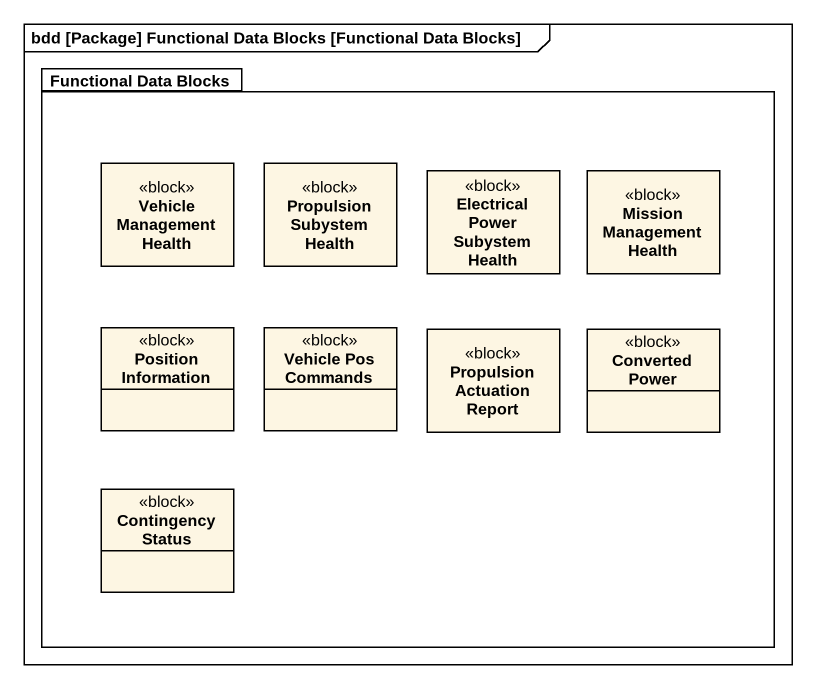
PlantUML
@startuml
mainframe bdd [Package] Functional Data Blocks [Functional Data Blocks]
hide circle
hide empty members
package "Functional Data Blocks" as Functional_Data_Blocks {
  class "Vehicle Management Health" as Vehicle_Management_Health <<block>>
  class "Propulsion Subystem Health" as Propulsion_Subystem_Health <<block>>
  class "Electrical Power Subystem Health" as Electrical_Power_Subystem <<block>>
  class "Mission Management Health" as Mission_Management_Health <<block>>
  class "Position Information" as Position_Information <<block>>
  class "Vehicle Pos Commands" as Vehicle_Pos_Commands <<block>>
  class "Propulsion Actuation Report" as Propulsion_Actuation_Report <<block>>
  class "Converted Power" as Converted_Power <<block>>
  class "Contingency Status" as Contingency_Status <<block>>
}
@enduml
